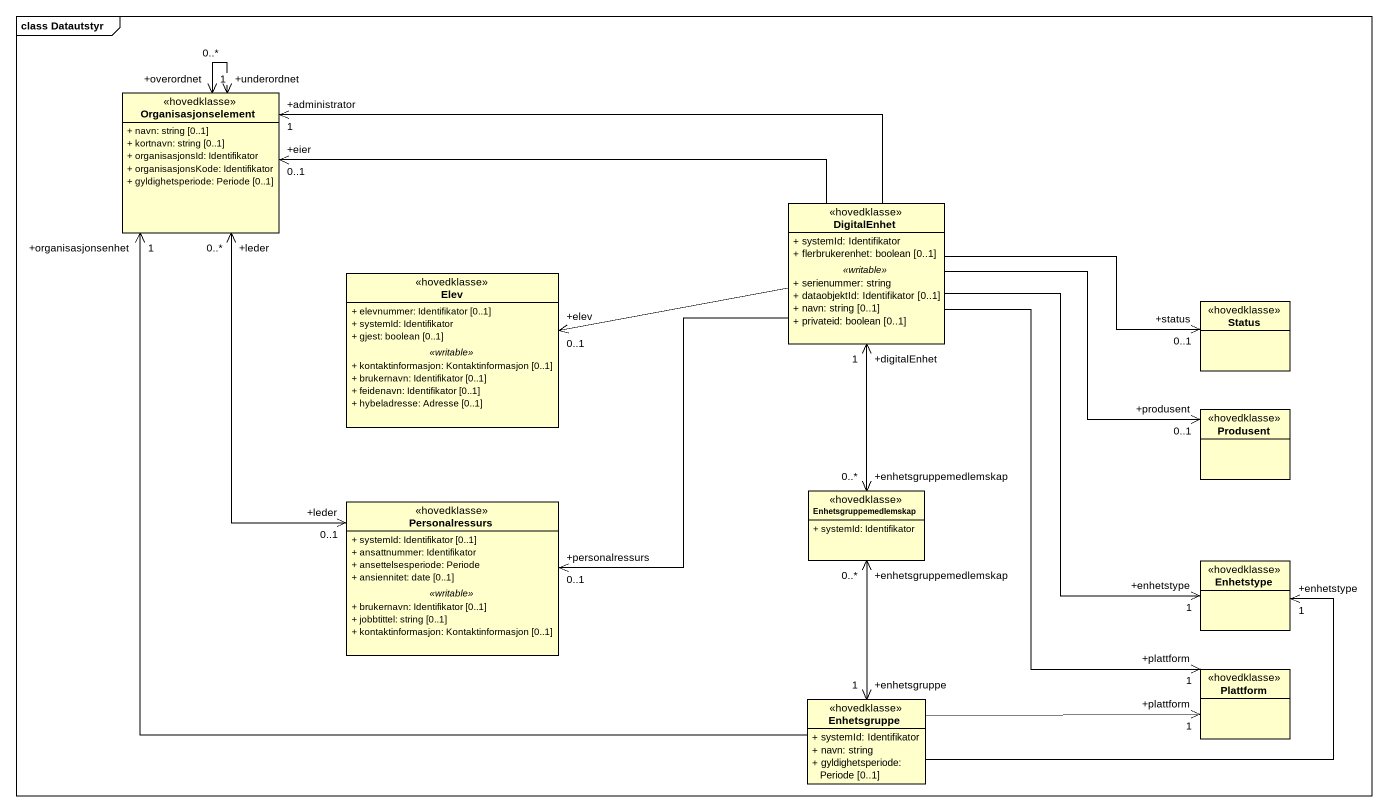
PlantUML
@startuml
mainframe class Datautstyr
hide circle
hide empty members
skinparam classAttributeIconSize 0
class Organisasjonselement <<hovedklasse>> {
  + navn: string [0..1]
  + kortnavn: string [0..1]
  + organisasjonsId: Identifikator
  + organisasjonsKode: Identifikator
  + gyldighetsperiode: Periode [0..1]
}
class DigitalEnhet <<hovedklasse>> {
  + systemId: Identifikator
  + flerbrukerenhet: boolean [0..1]
  .. <<writable>> ..
  + serienummer: string
  + dataobjektId: Identifikator [0..1]
  + navn: string [0..1]
  + privateid: boolean [0..1]
}
class Elev <<hovedklasse>> {
  + elevnummer: Identifikator [0..1]
  + systemId: Identifikator
  + gjest: boolean [0..1]
  .. <<writable>> ..
  + kontaktinformasjon: Kontaktinformasjon [0..1]
  + brukernavn: Identifikator [0..1]
  + feidenavn: Identifikator [0..1]
  + hybeladresse: Adresse [0..1]
}
class Status <<hovedklasse>>
class Produsent <<hovedklasse>>
class Enhetsgruppemedlemskap <<hovedklasse>> {
  + systemId: Identifikator
}
class Personalressurs <<hovedklasse>> {
  + systemId: Identifikator [0..1]
  + ansattnummer: Identifikator
  + ansettelsesperiode: Periode
  + ansiennitet: date [0..1]
  .. <<writable>> ..
  + brukernavn: Identifikator [0..1]
  + jobbtittel: string [0..1]
  + kontaktinformasjon: Kontaktinformasjon [0..1]
}
class Enhetstype <<hovedklasse>>
class Plattform <<hovedklasse>>
class Enhetsgruppe <<hovedklasse>> {
  + systemId: Identifikator
  + navn: string
  + gyldighetsperiode: Periode [0..1]
}
Organisasjonselement "+underordnet\n0..*" <--> "+overordnet\n1" Organisasjonselement
Organisasjonselement "+leder\n0..*" <--> "+leder\n0..1" Personalressurs
DigitalEnhet -left-> "+eier\n0..1" Organisasjonselement
DigitalEnhet -left-> "+administrator\n1" Organisasjonselement
DigitalEnhet -left-> "+elev\n0..1" Elev
DigitalEnhet -right-> "+status\n0..1" Status
DigitalEnhet -right-> "+produsent\n0..1" Produsent
DigitalEnhet --> "+personalressurs\n0..1" Personalressurs
DigitalEnhet --> "+enhetstype\n1" Enhetstype
DigitalEnhet --> "+plattform\n1" Plattform
Enhetsgruppemedlemskap "+enhetsgruppemedlemskap\n0..*" <-up-> "+digitalEnhet\n1" DigitalEnhet
Enhetsgruppemedlemskap "+enhetsgruppemedlemskap\n0..*" <--> "+enhetsgruppe\n1" Enhetsgruppe
Enhetsgruppe -up-> "+organisasjonsenhet\n1" Organisasjonselement
Enhetsgruppe -right-> "+enhetstype\n1" Enhetstype
Enhetsgruppe -right-> "+plattform\n1" Plattform
@enduml
